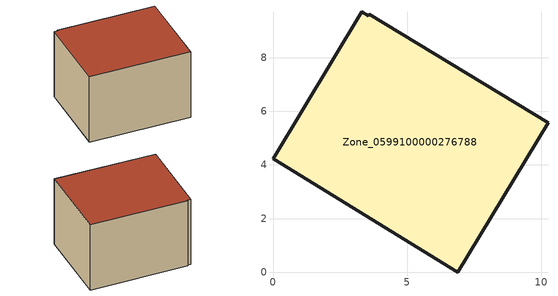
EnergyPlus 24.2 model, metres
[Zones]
Zone_0599100000276788
 floor ground (C_G): 3.58,9.62 10.25,5.56 6.89,0 0,4.23 3.32,9.7 3.55,9.56 z0
 wall outside (C_F): 6.89,0 10.25,5.56 3.58,9.62 3.55,9.56 3.32,9.7 0,4.23 6.89,0 z0:5.81
 roof outside (C_R): 10.25,5.56 3.58,9.62 3.55,9.56 3.32,9.7 0,4.23 6.89,0 z5.81
[BUILDING]
Pand.0599100000276788: North Axis=0; Terrain=City; Loads Convergence Tolerance Value=0.04; Temperature Convergence Tolerance Value=0.4; Solar Distribution=FullExterior; Maximum Number of Warmup Days=25; Minimum Number of Warmup Days=1
[Site:Location]
Rotterdam.The.Hague.AP_ZH_NLD Design_Conditions: Latitude=51.96; Longitude=4.45; Time Zone=1; Elevation=-4.5
[SITE:GROUNDTEMPERATURE:BUILDINGSURFACE]
18, 18, 18, 18, 18, 18, 18, 18, 18, 18, 18, 18
[MATERIAL] Thermal Absorptance=0.9; Solar Absorptance=0.7; Visible Absorptance=0.7
Name | Roughness | Thickness | Conductivity | Density | Specific Heat
G.TC.1946-1964 | MediumSmooth | 0.15 | 1 | 540 | 1210
F.TC.1946-1964 | Rough | 0.3 | 0.857143 | 1920 | 840
R.TC.1946-1964 | MediumRough | 0.2 | 0.235294 | 1500 | 1000
[CONSTRUCTION]
C_G: G.TC.1946-1964
C_F: F.TC.1946-1964
C_R: R.TC.1946-1964
[ZONE]
Zone_0599100000276788: Type=1; Multiplier=1; Ceiling Height=Autocalculate; Volume=Autocalculate; Floor Area=autocalculate; Part of Total Floor Area=Yes
[ZONEINFILTRATION:DESIGNFLOWRATE]
Infil_Zone_0599100000276788: Zone or ZoneList or Space or SpaceList=Zone_0599100000276788; Schedule=AlwaysOn; Design Flow Rate Calculation Method=Flow/Area; Flow Rate per Floor Area=0.003; Constant Term Coefficient=1; Temperature Term Coefficient=0; Velocity Term Coefficient=0; Velocity Squared Term Coefficient=0
[HVACTEMPLATE:ZONE:IDEALLOADSAIRSYSTEM]
Zone_0599100000276788: Maximum Heating Supply Air Temperature=50; Minimum Cooling Supply Air Temperature=13; Maximum Heating Supply Air Humidity Ratio=0.0156; Minimum Cooling Supply Air Humidity Ratio=0.0077; Heating Limit=NoLimit; Cooling Limit=NoLimit; Dehumidification Control Type=ConstantSensibleHeatRatio; Cooling Sensible Heat Ratio=0.7; Dehumidification Setpoint=60; Humidification Control Type=None; Humidification Setpoint=30; Outdoor Air Method=None; Outdoor Air Flow Rate per Person=0.00944; Outdoor Air Flow Rate per Zone Floor Area=0; Outdoor Air Flow Rate per Zone=0; Demand Controlled Ventilation Type=None; Outdoor Air Economizer Type=NoEconomizer; Heat Recovery Type=None; Sensible Heat Recovery Effectiveness=0.7; Latent Heat Recovery Effectiveness=0.65
[ZONECONTROL:THERMOSTAT]
ThermostatControl_Zone_0599100000276788: Zone or ZoneList=Zone_0599100000276788; Control Type Schedule=DualSetpointControlType; Control 1=Thermostat_Zone_0599100000276788; Temperature Difference Between Cutout And Setpoint=0
[THERMOSTATSETPOINT:DUALSETPOINT]
Thermostat_Zone_0599100000276788: Heating Setpoint Temperature Schedule=HeatingSetpoint_Zone_0599100000276788; Cooling Setpoint Temperature Schedule=CoolingSetpoint_Zone_0599100000276788
[SCHEDULE:COMPACT]
HeatingSetpoint_Zone_0599100000276788: Through: 12/31, For: AllDays, Until: 24:00, 21
CoolingSetpoint_Zone_0599100000276788: Through: 12/31, For: AllDays, Until: 24:00, 24
DualSetpointControlType: Through: 12/31, For: AllDays, Until: 24:00, 4
AlwaysOn: Through: 12/31, For: AllDays, Until: 24:00, 1
